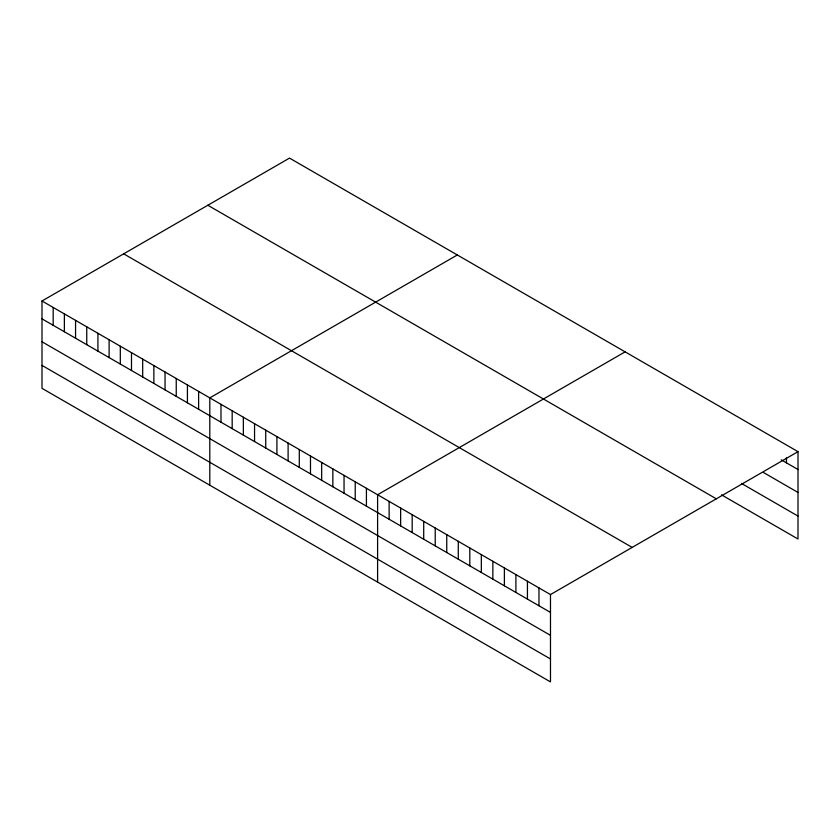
<?xml version="1.0" encoding="UTF-8"?>
<svg xmlns="http://www.w3.org/2000/svg" width="840" height="840" viewBox="0 0 840 840"><rect width="100%" height="100%" fill="white"/><g stroke="black" fill="none" stroke-linecap="round" stroke-linejoin="round"><path stroke-width="1.26" d="M42 300.993L550.484 594.562L550.484 681.901L42 388.332L42 300.993L289.517 158.099L798 451.668L798 539.007L721.508 494.844M457.317 254.972L209.8 397.877L209.8 485.216M625.118 351.855L377.601 494.75L377.601 582.089M550.484 594.562L798 451.668M781.231 459.837L798 469.518M763.424 472.479L798 492.45M741.416 483.409L798 516.075M207.837 205.254L716.321 498.824M123.68 253.838L632.163 547.407M42 318.843L550.484 612.413M42 341.775L550.484 635.345M42 365.4L550.484 658.97M786.471 457.758L786.471 462.861M538.965 587.916L538.965 605.755M527.436 581.259L527.436 599.109M515.907 574.602L515.907 592.452M504.389 567.945L504.389 585.795M492.86 561.299L492.86 579.138M481.331 554.642L481.331 572.492M469.802 547.985L469.802 565.835M458.283 541.327L458.283 559.178M446.754 534.681L446.754 552.521M435.225 528.024L435.225 545.874M423.707 521.367L423.707 539.217M412.178 514.71L412.178 532.56M400.649 508.064L400.649 525.903M389.13 501.406L389.13 519.256M366.419 488.292L366.419 506.142M355.226 481.834L355.226 499.685M344.043 475.377L344.043 493.227M332.85 468.919L332.85 486.769M321.668 462.462L321.668 480.302M310.485 456.005L310.485 473.844M299.292 449.536L299.292 467.387M288.11 443.079L288.11 460.929M276.917 436.622L276.917 454.471M265.734 430.164L265.734 448.014M254.552 423.707L254.552 441.556M243.359 417.249L243.359 435.099M232.176 410.792L232.176 428.642M220.983 404.334L220.983 422.184M198.618 391.419L198.618 409.259M187.425 384.951L187.425 402.801M176.243 378.494L176.243 396.344M165.049 372.036L165.049 389.886M153.867 365.579L153.867 383.429M142.684 359.121L142.684 376.971M131.492 352.663L131.492 370.514M120.309 346.206L120.309 364.056M109.116 339.749L109.116 357.588M97.933 333.291L97.933 351.131M86.751 326.834L86.751 344.673M75.558 320.366L75.558 338.216M64.376 313.908L64.376 331.758M53.182 307.451L53.182 325.3"/></g></svg>
